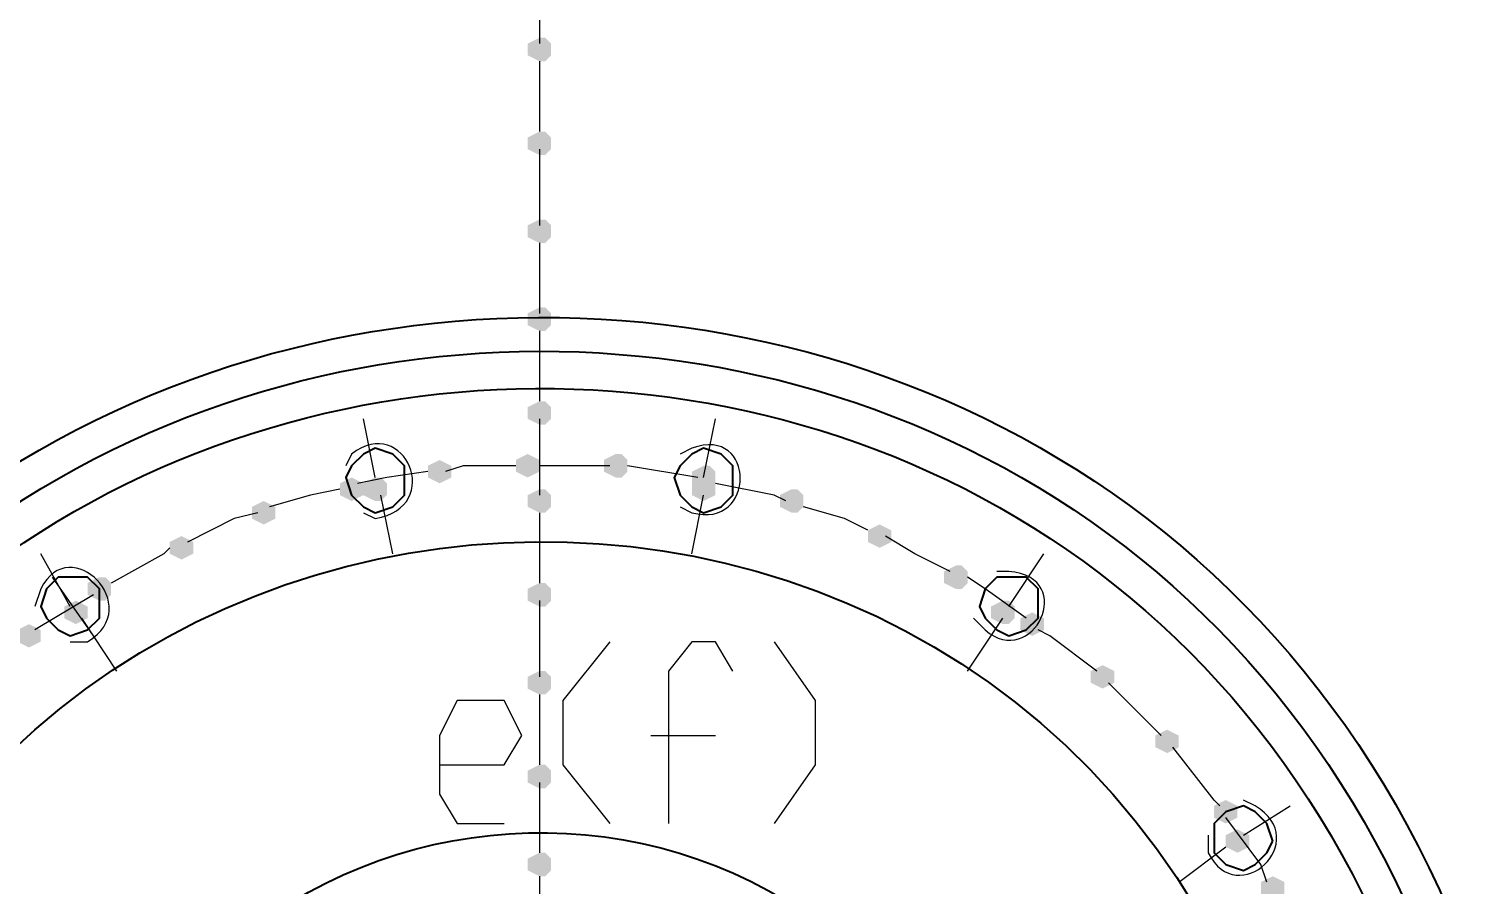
# Model space of a CAD drawing. Header units: millimetres. Extents: x 0 to 822, y 14 to 1153.
# Drawn here: x 238.32 to 282.78, y 286.97 to 313.25 of the extents above; entities that cross this region are included whole.
import ezdxf

# ---------------------------------------------------------------- set-up
doc = ezdxf.new("R2010")
doc.units = ezdxf.units.MM
doc.layers.add('1', color=7, linetype='Continuous')

msp = doc.modelspace()

# ---------------------------------------------------------------- hatches: boundary and pattern name
h = msp.add_hatch(color=0)
h.dxf.hatch_style = 2
h.paths.add_polyline_path([(253.98, 312.261732), (253.62, 312.441732), (253.62, 312.801732), (253.98, 312.981732), (254.16, 312.981732), (254.34, 312.801732), (254.34, 312.441732), (254.16, 312.261732)])
h = msp.add_hatch(color=0)
h.dxf.hatch_style = 2
h.paths.add_polyline_path([(253.98, 309.381732), (253.62, 309.561732), (253.62, 309.921732), (253.98, 310.101732), (254.16, 310.101732), (254.34, 309.921732), (254.34, 309.561732), (254.16, 309.381732)])
h = msp.add_hatch(color=0)
h.dxf.hatch_style = 2
h.paths.add_polyline_path([(253.98, 306.681732), (253.62, 306.861732), (253.62, 307.221732), (253.98, 307.401732), (254.16, 307.401732), (254.34, 307.221732), (254.34, 306.861732), (254.16, 306.681732)])
h = msp.add_hatch(color=0)
h.dxf.hatch_style = 2
h.paths.add_polyline_path([(253.98, 303.981732), (253.62, 304.161732), (253.62, 304.521732), (253.98, 304.701732), (254.16, 304.701732), (254.34, 304.521732), (254.34, 304.161732), (254.16, 303.981732)])
h = msp.add_hatch(color=0)
h.dxf.hatch_style = 2
h.paths.add_polyline_path([(253.98, 301.101732), (253.62, 301.281732), (253.62, 301.641732), (253.98, 301.821732), (254.16, 301.821732), (254.34, 301.641732), (254.34, 301.281732), (254.16, 301.101732)])
h = msp.add_hatch(color=0)
h.dxf.hatch_style = 2
h.paths.add_polyline_path([(253.62, 299.481732), (253.26, 299.661732), (253.26, 300.021732), (253.62, 300.201732), (253.98, 300.021732), (253.98, 299.661732)])
h = msp.add_hatch(color=0)
h.dxf.hatch_style = 2
h.paths.add_polyline_path([(256.32, 299.481732), (255.96, 299.661732), (255.96, 300.021732), (256.32, 300.201732), (256.5, 300.201732), (256.68, 300.021732), (256.68, 299.661732), (256.5, 299.481732)])
h = msp.add_hatch(color=0)
h.dxf.hatch_style = 2
h.paths.add_polyline_path([(250.92, 299.301732), (250.56, 299.481732), (250.56, 299.841732), (250.92, 300.021732), (251.28, 299.841732), (251.28, 299.481732)])
h = msp.add_hatch(color=0)
h.dxf.hatch_style = 2
h.paths.add_polyline_path([(259.02, 299.121732), (258.66, 299.301732), (258.66, 299.661732), (259.02, 299.841732), (259.2, 299.841732), (259.38, 299.661732), (259.38, 299.301732), (259.2, 299.121732)])
h = msp.add_hatch(color=0)
h.dxf.hatch_style = 2
h.paths.add_polyline_path([(248.22, 298.761732), (247.86, 298.941732), (247.86, 299.301732), (248.22, 299.481732), (248.58, 299.301732), (248.58, 298.941732)])
h = msp.add_hatch(color=0)
h.dxf.hatch_style = 2
h.paths.add_polyline_path([(248.94, 298.761732), (248.58, 298.941732), (248.58, 299.301732), (248.94, 299.481732), (249.12, 299.481732), (249.3, 299.301732), (249.3, 298.941732), (249.12, 298.761732)])
h = msp.add_hatch(color=0)
h.dxf.hatch_style = 2
h.paths.add_polyline_path([(259.02, 298.761732), (258.66, 298.941732), (258.66, 299.301732), (259.02, 299.481732), (259.38, 299.301732), (259.38, 298.941732)])
h = msp.add_hatch(color=0)
h.dxf.hatch_style = 2
h.paths.add_polyline_path([(253.98, 298.401732), (253.62, 298.581732), (253.62, 298.941732), (253.98, 299.121732), (254.16, 299.121732), (254.34, 298.941732), (254.34, 298.581732), (254.16, 298.401732)])
h = msp.add_hatch(color=0)
h.dxf.hatch_style = 2
h.paths.add_polyline_path([(261.72, 298.401732), (261.36, 298.581732), (261.36, 298.941732), (261.72, 299.121732), (261.9, 299.121732), (262.08, 298.941732), (262.08, 298.581732), (261.9, 298.401732)])
h = msp.add_hatch(color=0)
h.dxf.hatch_style = 2
h.paths.add_polyline_path([(245.52, 298.041732), (245.16, 298.221732), (245.16, 298.581732), (245.52, 298.761732), (245.88, 298.581732), (245.88, 298.221732)])
h = msp.add_hatch(color=0)
h.dxf.hatch_style = 2
h.paths.add_polyline_path([(264.42, 297.321732), (264.06, 297.501732), (264.06, 297.861732), (264.42, 298.041732), (264.78, 297.861732), (264.78, 297.501732)])
h = msp.add_hatch(color=0)
h.dxf.hatch_style = 2
h.paths.add_polyline_path([(243, 296.961732), (242.64, 297.141732), (242.64, 297.501732), (243, 297.681732), (243.36, 297.501732), (243.36, 297.141732)])
h = msp.add_hatch(color=0)
h.dxf.hatch_style = 2
h.paths.add_polyline_path([(266.76, 296.061732), (266.4, 296.241732), (266.4, 296.601732), (266.76, 296.781732), (266.94, 296.781732), (267.12, 296.601732), (267.12, 296.241732), (266.94, 296.061732)])
h = msp.add_hatch(color=0)
h.dxf.hatch_style = 2
h.paths.add_polyline_path([(240.48, 295.701732), (240.12, 295.881732), (240.12, 296.241732), (240.48, 296.421732), (240.66, 296.421732), (240.84, 296.241732), (240.84, 295.881732), (240.66, 295.701732)])
h = msp.add_hatch(color=0)
h.dxf.hatch_style = 2
h.paths.add_polyline_path([(253.98, 295.521732), (253.62, 295.701732), (253.62, 296.061732), (253.98, 296.241732), (254.16, 296.241732), (254.34, 296.061732), (254.34, 295.701732), (254.16, 295.521732)])
h = msp.add_hatch(color=0)
h.dxf.hatch_style = 2
h.paths.add_polyline_path([(239.76, 294.981732), (239.4, 295.161732), (239.4, 295.521732), (239.76, 295.701732), (240.12, 295.521732), (240.12, 295.161732)])
h = msp.add_hatch(color=0)
h.dxf.hatch_style = 2
h.paths.add_polyline_path([(268.2, 294.981732), (267.84, 295.161732), (267.84, 295.521732), (268.2, 295.701732), (268.38, 295.701732), (268.56, 295.521732), (268.56, 295.161732), (268.38, 294.981732)])
h = msp.add_hatch(color=0)
h.dxf.hatch_style = 2
h.paths.add_polyline_path([(269.1, 294.621732), (268.74, 294.801732), (268.74, 295.161732), (269.1, 295.341732), (269.46, 295.161732), (269.46, 294.801732)])
h = msp.add_hatch(color=0)
h.dxf.hatch_style = 2
h.paths.add_polyline_path([(238.32, 294.261732), (237.96, 294.441732), (237.96, 294.801732), (238.32, 294.981732), (238.68, 294.801732), (238.68, 294.441732)])
h = msp.add_hatch(color=0)
h.dxf.hatch_style = 2
h.paths.add_polyline_path([(253.98, 292.821732), (253.62, 293.001732), (253.62, 293.361732), (253.98, 293.541732), (254.16, 293.541732), (254.34, 293.361732), (254.34, 293.001732), (254.16, 292.821732)])
h = msp.add_hatch(color=0)
h.dxf.hatch_style = 2
h.paths.add_polyline_path([(271.26, 293.001732), (270.9, 293.181732), (270.9, 293.541732), (271.26, 293.721732), (271.62, 293.541732), (271.62, 293.181732)])
h = msp.add_hatch(color=0)
h.dxf.hatch_style = 2
h.paths.add_polyline_path([(273.24, 291.021732), (272.88, 291.201732), (272.88, 291.561732), (273.24, 291.741732), (273.6, 291.561732), (273.6, 291.201732)])
h = msp.add_hatch(color=0)
h.dxf.hatch_style = 2
h.paths.add_polyline_path([(253.98, 289.941732), (253.62, 290.121732), (253.62, 290.481732), (253.98, 290.661732), (254.16, 290.661732), (254.34, 290.481732), (254.34, 290.121732), (254.16, 289.941732)])
h = msp.add_hatch(color=0)
h.dxf.hatch_style = 2
h.paths.add_polyline_path([(275.04, 288.861732), (274.68, 289.041732), (274.68, 289.401732), (275.04, 289.581732), (275.4, 289.401732), (275.4, 289.041732)])
h = msp.add_hatch(color=0)
h.dxf.hatch_style = 2
h.paths.add_polyline_path([(275.4, 287.961732), (275.04, 288.141732), (275.04, 288.501732), (275.4, 288.681732), (275.76, 288.501732), (275.76, 288.141732)])
h = msp.add_hatch(color=0)
h.dxf.hatch_style = 2
h.paths.add_polyline_path([(253.98, 287.241732), (253.62, 287.421732), (253.62, 287.781732), (253.98, 287.961732), (254.16, 287.961732), (254.34, 287.781732), (254.34, 287.421732), (254.16, 287.241732)])
h = msp.add_hatch(color=0)
h.dxf.hatch_style = 2
h.paths.add_polyline_path([(276.48, 286.521732), (276.12, 286.701732), (276.12, 287.061732), (276.48, 287.241732), (276.84, 287.061732), (276.84, 286.701732)])

# ---------------------------------------------------------------- linework, layer by layer
at = {"layer": '1', "color": 0, "lineweight": 25}
for points in [[(253.98, 315.141732), (253.98, 312.801732)], [(253.98, 312.261732), (253.98, 310.101732)], [(253.98, 309.561732), (253.98, 307.221732)], [(253.98, 306.681732), (253.98, 304.521732)], [(253.98, 303.981732), (253.98, 301.821732)], [(248.94, 299.481732), (248.58, 301.281732)], [(253.98, 301.281732), (253.98, 298.941732)], [(259.02, 299.481732), (259.38, 301.281732)], [(250.56, 299.661732), (249.3, 299.481732), (248.4, 299.301732)], [(253.26, 299.841732), (251.64, 299.841732), (251.1, 299.661732)], [(256.14, 299.841732), (253.98, 299.841732), (253.98, 299.841732)], [(258.84, 299.481732), (258.84, 299.481732), (256.68, 299.841732)], [(261.54, 298.761732), (261.18, 298.941732), (259.38, 299.301732)], [(247.86, 299.121732), (246.96, 298.941732), (245.7, 298.581732)], [(249.48, 297.141732), (249.12, 298.941732)], [(258.66, 297.141732), (259.02, 298.941732)], [(245.34, 298.401732), (244.62, 298.221732), (243.18, 297.501732)], [(253.98, 298.401732), (253.98, 296.241732)], [(264.06, 297.861732), (263.34, 298.221732), (262.08, 298.581732)], [(266.58, 296.601732), (265.5, 297.141732), (264.6, 297.681732)], [(239.58, 295.521732), (238.68, 297.141732)], [(242.64, 297.321732), (242.46, 297.141732), (240.84, 296.241732)], [(268.38, 295.521732), (269.46, 297.141732)], [(240.3, 294.621732), (239.04, 296.421732)], [(268.92, 295.161732), (267.66, 296.061732), (267.12, 296.421732)], [(240.3, 295.881732), (238.5, 294.801732)], [(253.98, 295.701732), (253.98, 293.361732)], [(241.02, 293.541732), (239.94, 295.161732)], [(267.12, 293.541732), (268.2, 295.161732)], [(271.08, 293.541732), (269.64, 294.621732), (269.28, 294.801732)], [(256.14, 294.441732), (254.7, 292.641732), (254.7, 290.661732), (256.14, 288.861732)], [(259.92, 293.541732), (259.38, 294.441732), (258.66, 294.441732), (257.94, 293.541732), (257.94, 288.861732)], [(261.18, 294.441732), (262.44, 292.641732), (262.44, 290.661732), (261.18, 288.861732)], [(273.06, 291.561732), (271.44, 293.181732)], [(250.92, 290.661732), (252.9, 290.661732), (253.44, 291.561732), (252.9, 292.641732), (251.46, 292.641732), (250.92, 291.561732), (250.92, 289.761732), (251.46, 288.861732), (252.9, 288.861732)], [(253.98, 292.821732), (253.98, 290.661732)], [(257.4, 291.561732), (259.38, 291.561732)], [(274.86, 289.401732), (274.68, 289.581732), (273.42, 291.201732)], [(253.98, 290.121732), (253.98, 287.961732)], [(276.3, 287.061732), (276.12, 287.601732), (275.04, 289.041732)], [(275.58, 288.501732), (277.02, 289.401732)], [(273.6, 287.061732), (275.04, 288.141732)], [(253.98, 287.241732), (253.98, 285.081732)]]:
    msp.add_lwpolyline(points, dxfattribs=at)
at = {"layer": '1', "color": 0, "lineweight": 40}
for points in [[(249.84, 299.481732), (249.84, 299.841732), (249.48, 300.201732), (248.94, 300.381732), (248.58, 300.201732), (248.22, 299.841732), (248.04, 299.481732), (248.22, 298.941732), (248.58, 298.581732), (248.94, 298.401732), (249.48, 298.581732), (249.84, 298.941732), (249.84, 299.481732)], [(259.92, 299.481732), (259.92, 299.841732), (259.56, 300.201732), (259.02, 300.381732), (258.66, 300.201732), (258.3, 299.841732), (258.12, 299.481732), (258.3, 298.941732), (258.66, 298.581732), (259.02, 298.401732), (259.56, 298.581732), (259.92, 298.941732), (259.92, 299.481732)], [(240.48, 295.521732), (240.48, 296.061732), (240.12, 296.421732), (239.58, 296.421732), (239.22, 296.421732), (238.86, 296.061732), (238.68, 295.521732), (238.86, 295.161732), (239.22, 294.801732), (239.58, 294.621732), (240.12, 294.801732), (240.48, 295.161732), (240.48, 295.521732)], [(269.28, 295.521732), (269.28, 296.061732), (268.92, 296.421732), (268.38, 296.421732), (268.02, 296.421732), (267.66, 296.061732), (267.48, 295.521732), (267.66, 295.161732), (268.02, 294.801732), (268.38, 294.621732), (268.92, 294.801732), (269.28, 295.161732), (269.28, 295.521732)], [(276.48, 288.321732), (276.3, 288.861732), (275.94, 289.221732), (275.58, 289.401732), (275.04, 289.221732), (274.68, 288.861732), (274.68, 288.321732), (274.68, 287.961732), (275.04, 287.601732), (275.58, 287.421732), (275.94, 287.601732), (276.3, 287.961732), (276.48, 288.321732)]]:
    msp.add_lwpolyline(points, dxfattribs=at)
for points, knots in [([(364.86, 274.101732), (364.86, 274.101732), (364.68, 279.141732), (364.68, 279.141732), (364.68, 279.141732), (364.32, 284.181732), (364.32, 284.181732), (364.32, 284.181732), (363.78, 289.401732), (363.78, 289.401732), (356.22, 342.321732), (312.3, 382.281732), (259.02, 384.801732), (259.02, 384.801732), (253.8, 384.981732), (253.8, 384.981732), (253.8, 384.981732), (248.76, 384.801732), (248.76, 384.801732), (193.32, 382.281732), (148.32, 339.441732), (143.28, 284.181732), (143.28, 284.181732), (142.92, 279.141732), (142.92, 279.141732), (142.92, 279.141732), (142.92, 274.101732), (142.92, 274.101732), (142.92, 274.101732), (142.92, 268.881732), (142.92, 268.881732), (142.92, 268.881732), (143.28, 263.841732), (143.28, 263.841732), (148.14, 210.561732), (190.44, 168.441732), (243.54, 163.581732), (243.54, 163.581732), (248.76, 163.221732), (248.76, 163.221732), (248.76, 163.221732), (253.8, 163.041732), (253.8, 163.041732), (309.24, 163.221732), (356.04, 203.901732), (363.78, 258.621732), (363.78, 258.621732), (364.32, 263.841732), (364.32, 263.841732), (364.32, 263.841732), (364.68, 268.881732), (364.68, 268.881732), (364.68, 268.881732), (364.86, 274.101732), (364.86, 274.101732)], [0, 0, 0, 0, 1, 1, 1, 2, 2, 2, 3, 3, 3, 4, 4, 4, 5, 5, 5, 6, 6, 6, 7, 7, 7, 8, 8, 8, 9, 9, 9, 10, 10, 10, 11, 11, 11, 12, 12, 12, 13, 13, 13, 14, 14, 14, 15, 15, 15, 16, 16, 16, 17, 17, 17, 18, 18, 18, 18]), ([(355.68, 274.101732), (355.68, 274.101732), (355.68, 278.781732), (355.68, 278.781732), (355.68, 278.781732), (355.32, 283.641732), (355.32, 283.641732), (355.32, 283.641732), (354.78, 288.501732), (354.78, 288.501732), (347.58, 336.921732), (307.62, 373.281732), (258.84, 375.621732), (258.84, 375.621732), (253.98, 375.801732), (253.98, 375.801732), (253.98, 375.801732), (249.12, 375.621732), (249.12, 375.621732), (198.54, 373.101732), (157.68, 334.221732), (152.82, 283.641732), (152.82, 283.641732), (152.46, 278.781732), (152.46, 278.781732), (152.46, 278.781732), (152.28, 274.101732), (152.28, 274.101732), (152.28, 274.101732), (152.46, 269.241732), (152.46, 269.241732), (152.46, 269.241732), (152.82, 264.381732), (152.82, 264.381732), (157.5, 215.781732), (195.84, 177.441732), (244.44, 172.761732), (244.44, 172.761732), (249.12, 172.401732), (249.12, 172.401732), (249.12, 172.401732), (253.98, 172.221732), (253.98, 172.221732), (304.56, 172.401732), (347.4, 209.481732), (354.78, 259.521732), (354.78, 259.521732), (355.32, 264.381732), (355.32, 264.381732), (355.32, 264.381732), (355.68, 269.241732), (355.68, 269.241732), (355.68, 269.241732), (355.68, 274.101732), (355.68, 274.101732)], [0, 0, 0, 0, 1, 1, 1, 2, 2, 2, 3, 3, 3, 4, 4, 4, 5, 5, 5, 6, 6, 6, 7, 7, 7, 8, 8, 8, 9, 9, 9, 10, 10, 10, 11, 11, 11, 12, 12, 12, 13, 13, 13, 14, 14, 14, 15, 15, 15, 16, 16, 16, 17, 17, 17, 18, 18, 18, 18]), ([(284.58, 274.101732), (284.58, 274.101732), (284.4, 276.621732), (284.4, 276.621732), (284.4, 276.621732), (284.04, 279.321732), (284.04, 279.321732), (276.66, 314.241732), (227.88, 312.081732), (223.74, 276.621732), (223.74, 276.621732), (223.56, 274.101732), (223.56, 274.101732), (223.56, 274.101732), (223.74, 271.401732), (223.74, 271.401732), (227.88, 235.941732), (276.66, 233.781732), (284.04, 268.701732), (284.04, 268.701732), (284.4, 271.401732), (284.4, 271.401732), (284.4, 271.401732), (284.58, 274.101732), (284.58, 274.101732)], [0, 0, 0, 0, 1, 1, 1, 2, 2, 2, 3, 3, 3, 4, 4, 4, 5, 5, 5, 6, 6, 6, 7, 7, 7, 8, 8, 8, 8]), ([(283.32, 274.101732), (283.32, 274.101732), (283.32, 276.621732), (283.32, 276.621732), (283.32, 276.621732), (282.96, 279.141732), (282.96, 279.141732), (275.76, 312.801732), (228.96, 310.821732), (224.82, 276.621732), (224.82, 276.621732), (224.64, 274.101732), (224.64, 274.101732), (224.64, 274.101732), (224.82, 271.401732), (224.82, 271.401732), (228.96, 237.381732), (275.94, 235.221732), (282.96, 268.881732), (282.96, 268.881732), (283.32, 271.401732), (283.32, 271.401732), (283.32, 271.401732), (283.32, 274.101732), (283.32, 274.101732)], [0, 0, 0, 0, 1, 1, 1, 2, 2, 2, 3, 3, 3, 4, 4, 4, 5, 5, 5, 6, 6, 6, 7, 7, 7, 8, 8, 8, 8]), ([(282.24, 274.101732), (282.24, 274.101732), (282.24, 276.621732), (282.24, 276.621732), (282.24, 276.621732), (281.88, 279.141732), (281.88, 279.141732), (274.68, 311.361732), (229.86, 309.201732), (225.9, 276.621732), (225.9, 276.621732), (225.72, 274.101732), (225.72, 274.101732), (225.72, 274.101732), (225.9, 271.401732), (225.9, 271.401732), (230.04, 238.821732), (274.68, 236.661732), (281.88, 268.881732), (281.88, 268.881732), (282.24, 271.401732), (282.24, 271.401732), (282.24, 271.401732), (282.24, 274.101732), (282.24, 274.101732)], [0, 0, 0, 0, 1, 1, 1, 2, 2, 2, 3, 3, 3, 4, 4, 4, 5, 5, 5, 6, 6, 6, 7, 7, 7, 8, 8, 8, 8]), ([(277.56, 274.101732), (277.56, 274.101732), (277.38, 276.261732), (277.38, 276.261732), (277.38, 276.261732), (277.2, 278.601732), (277.2, 278.601732), (270.9, 305.061732), (234.18, 303.261732), (230.58, 276.261732), (230.58, 276.261732), (230.58, 274.101732), (230.58, 274.101732), (230.58, 274.101732), (230.58, 271.761732), (230.58, 271.761732), (234.18, 244.761732), (270.9, 242.961732), (277.2, 269.421732), (277.2, 269.421732), (277.38, 271.761732), (277.38, 271.761732), (277.38, 271.761732), (277.56, 274.101732), (277.56, 274.101732)], [0, 0, 0, 0, 1, 1, 1, 2, 2, 2, 3, 3, 3, 4, 4, 4, 5, 5, 5, 6, 6, 6, 7, 7, 7, 8, 8, 8, 8]), ([(268.56, 274.101732), (268.56, 274.101732), (268.38, 275.901732), (268.38, 275.901732), (268.38, 275.901732), (268.02, 277.701732), (268.02, 277.701732), (263.52, 293.181732), (242.1, 291.741732), (239.58, 275.901732), (239.58, 275.901732), (239.4, 274.101732), (239.4, 274.101732), (239.4, 274.101732), (239.58, 272.121732), (239.58, 272.121732), (242.1, 256.281732), (263.52, 254.841732), (268.02, 270.321732), (268.02, 270.321732), (268.38, 272.121732), (268.38, 272.121732), (268.38, 272.121732), (268.56, 274.101732), (268.56, 274.101732)], [0, 0, 0, 0, 1, 1, 1, 2, 2, 2, 3, 3, 3, 4, 4, 4, 5, 5, 5, 6, 6, 6, 7, 7, 7, 8, 8, 8, 8])]:
    msp.add_open_spline(points, degree=3, knots=knots, dxfattribs=at)
at = {"layer": '1', "color": 0, "lineweight": 25}
for points in [[(248.58, 298.401732), (248.58, 298.401732), (248.94, 298.221732), (248.94, 298.221732), (251.1, 298.581732), (249.84, 301.461732), (248.22, 300.201732), (248.22, 300.201732), (248.04, 299.841732), (248.04, 299.841732)], [(258.3, 298.581732), (258.3, 298.581732), (258.66, 298.401732), (258.66, 298.401732), (260.64, 297.861732), (260.64, 301.101732), (258.66, 300.381732), (258.66, 300.381732), (258.3, 300.201732), (258.3, 300.201732)], [(239.58, 294.441732), (239.58, 294.441732), (240.12, 294.441732), (240.12, 294.441732), (241.92, 295.521732), (239.58, 297.861732), (238.68, 296.061732), (238.68, 296.061732), (238.5, 295.521732), (238.5, 295.521732)], [(267.3, 295.161732), (267.3, 295.161732), (267.66, 294.801732), (267.66, 294.801732), (269.1, 293.541732), (270.54, 296.421732), (268.38, 296.601732), (268.38, 296.601732), (268.02, 296.601732), (268.02, 296.601732)], [(274.5, 288.501732), (274.5, 288.501732), (274.5, 287.961732), (274.5, 287.961732), (275.4, 286.161732), (277.74, 288.321732), (275.94, 289.401732), (275.94, 289.401732), (275.58, 289.581732), (275.58, 289.581732)]]:
    msp.add_open_spline(points, degree=3, knots=[0, 0, 0, 0, 1, 1, 1, 2, 2, 2, 3, 3, 3, 3], dxfattribs=at)

doc.saveas('drawing.dxf')
